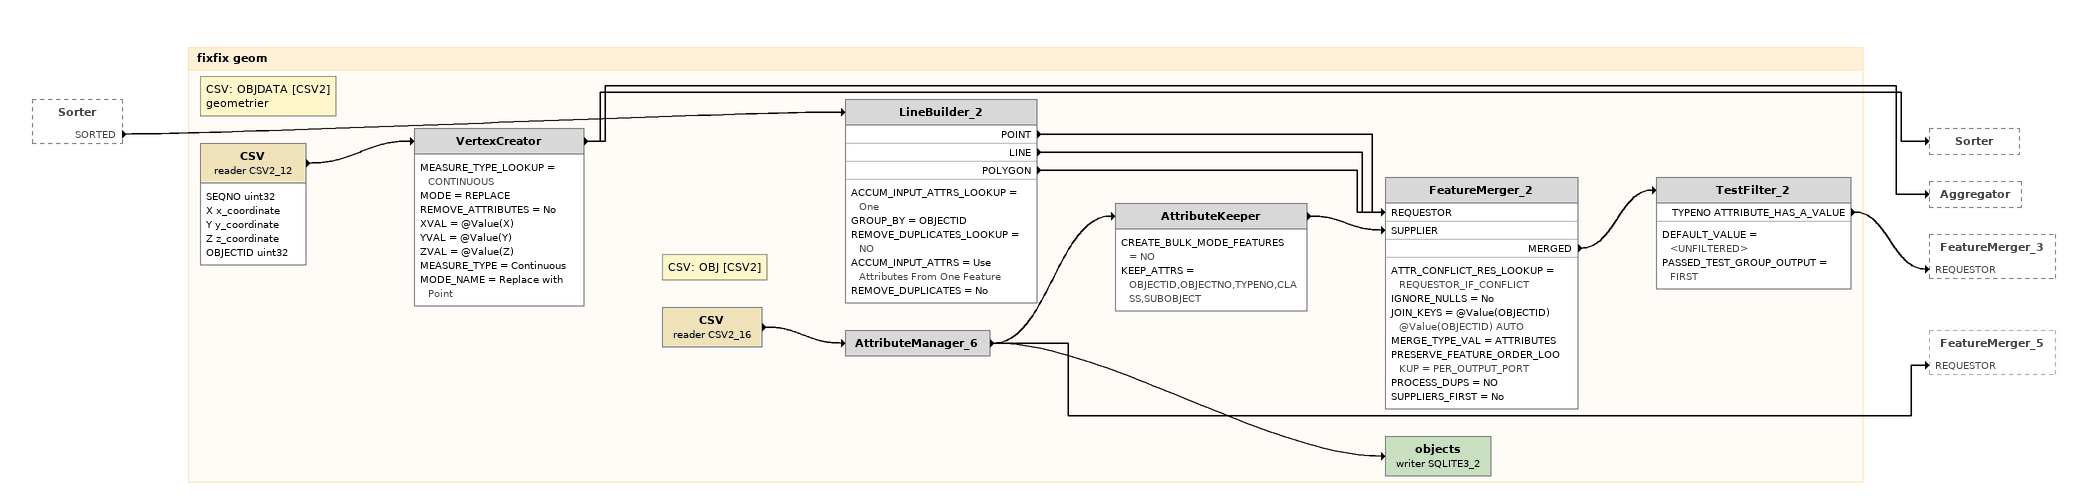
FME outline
Sorter [outside]
    SORTED -> LineBuilder_2

Bookmark: fixfix geom
Note: CSV: OBJDATA [CSV2] / geometrier
CSV (reader CSV2_12)
    attributes: SEQNO uint32, X x_coordinate, Y y_coordinate, Z z_coordinate, OBJECTID uint32
    -> VertexCreator
VertexCreator
    MEASURE_TYPE_LOOKUP = CONTINUOUS
    MODE = REPLACE
    REMOVE_ATTRIBUTES = No
    XVAL = @Value(X)
    YVAL = @Value(Y)
    ZVAL = @Value(Z)
    MEASURE_TYPE = Continuous
    MODE_NAME = Replace with Point
    -> Sorter
    -> Aggregator
LineBuilder_2
    ACCUM_INPUT_ATTRS_LOOKUP = One
    GROUP_BY = OBJECTID
    REMOVE_DUPLICATES_LOOKUP = NO
    ACCUM_INPUT_ATTRS = Use Attributes From One Feature
    REMOVE_DUPLICATES = No
    POINT -> FeatureMerger_2 [REQUESTOR]
    LINE -> FeatureMerger_2 [REQUESTOR]
    POLYGON -> FeatureMerger_2 [REQUESTOR]
Note: CSV: OBJ [CSV2]
CSV (reader CSV2_16)
    -> AttributeManager_6
AttributeManager_6
    -> AttributeKeeper
    -> objects (writer SQLITE3_2)
    -> FeatureMerger_5 [REQUESTOR]
AttributeKeeper
    CREATE_BULK_MODE_FEATURES = NO
    KEEP_ATTRS = OBJECTID,OBJECTNO,TYPENO,CLASS,SUBOBJECT
    -> FeatureMerger_2 [SUPPLIER]
FeatureMerger_2
    ATTR_CONFLICT_RES_LOOKUP = REQUESTOR_IF_CONFLICT
    IGNORE_NULLS = No
    JOIN_KEYS = @Value(OBJECTID) @Value(OBJECTID) AUTO
    MERGE_TYPE_VAL = ATTRIBUTES
    PRESERVE_FEATURE_ORDER_LOOKUP = PER_OUTPUT_PORT
    PROCESS_DUPS = NO
    SUPPLIERS_FIRST = No
    MERGED -> TestFilter_2
TestFilter_2
    DEFAULT_VALUE = <UNFILTERED>
    PASSED_TEST_GROUP_OUTPUT = FIRST
    TYPENO ATTRIBUTE_HAS_A_VALUE -> FeatureMerger_3 [REQUESTOR]
objects (writer SQLITE3_2)
